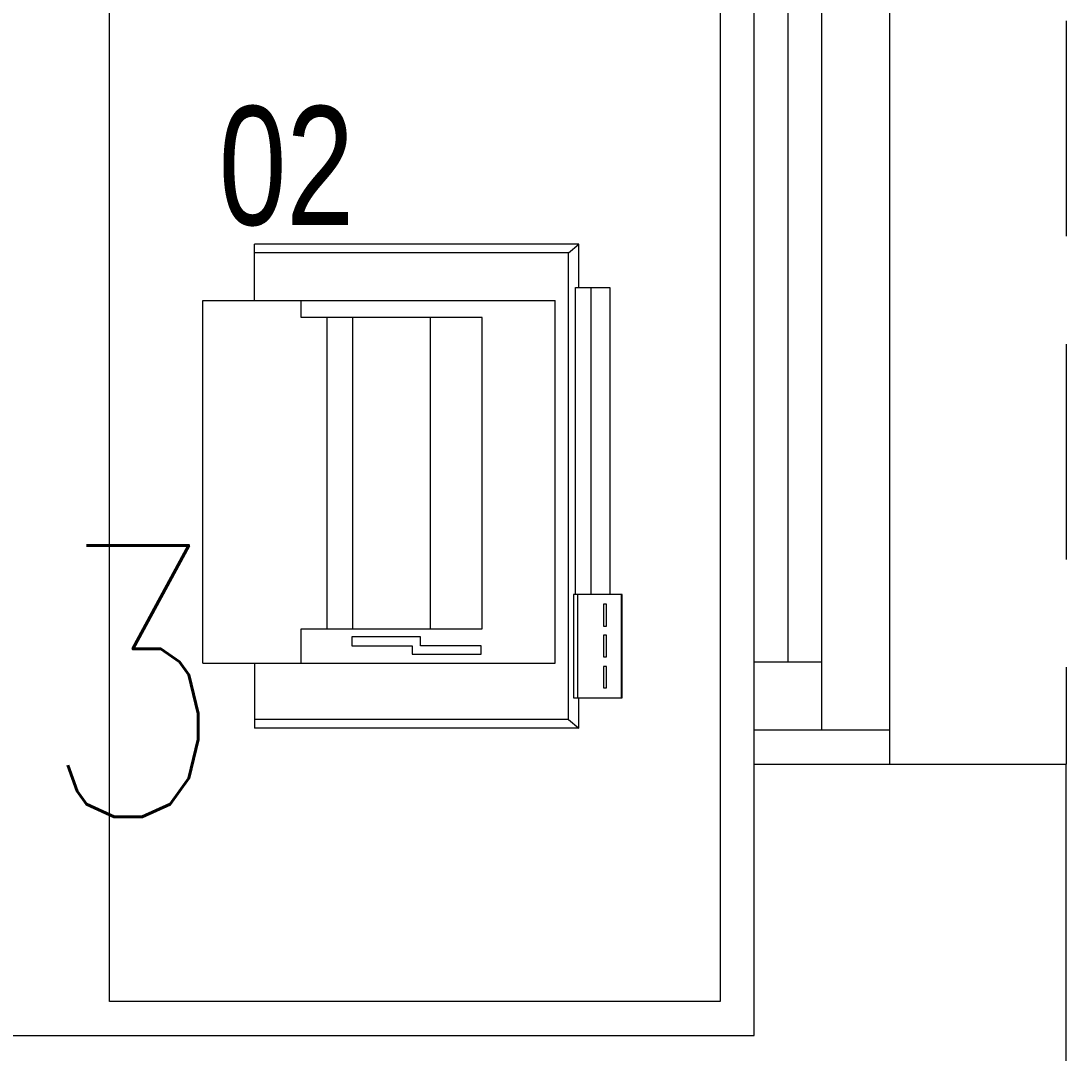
# Model space of a CAD drawing. Header units: inches. Extents: x -12418 to 57169, y -29325 to 19878.
# Drawn here: x 48278 to 49048, y 5590 to 6350 of the extents above; entities that cross this region are included whole.
import ezdxf
from ezdxf import colors
from ezdxf.entities.mleader import LeaderData, LeaderLine
from ezdxf.math import Vec2, Vec3

# ---------------------------------------------------------------- set-up
doc = ezdxf.new("R2010")
doc.units = ezdxf.units.IN
doc.header["$LTSCALE"] = 25
doc.header["$MEASUREMENT"] = 0
doc.linetypes.add('00-Ground Floor$0$HIDDEN', pattern=[9.525, 6.35, -3.175])
doc.linetypes.add('DASHDOT', pattern=[25.4, 12.7, -6.35, 0, -6.35])
doc.layers.get('0').update_dxf_attribs({"color": 8})
for name, color, linetype, lineweight in [('00-Ground Floor$0$72_EGR_EQP_TAG', 142, 'Continuous', 5), ('00-Ground Floor$0$Aluminum', 251, 'Continuous', 5), ('00-Ground Floor$0$LOADING', 253, 'Continuous', 5), ('00-Ground Floor$0$Proj', 251, 'Continuous', 5), ('00-Ground Floor$0$Walls', 251, 'Continuous', 5), ('E-LITE-CIRC @ 100', 6, 'Continuous', 25), ('E-LITE-CLNG-CNDT', 6, 'DASHDOT', 35)]:
    doc.layers.add(name, color=color, linetype=linetype, lineweight=lineweight)
doc.styles.add('00-Ground Floor$0$X3G_ENTITY_257CFD', font='swisscl.ttf', dxfattribs={"height": 200})
doc.styles.add('DC_Simplex', font='SIMPLEX.shx', dxfattribs={"width": 0.7})

# ---------------------------------------------------------------- blocks, each defined once
blk = doc.blocks.new('00-Ground Floor$0$ITPPLT2C-P')
at = {"color": 0}
for p, q in [((0.02286, 0.03177), (0.26184, 0.03177)), ((0.03041, 0.02557), (0.02286, 0.03177)), ((0.02286, 0), (0.02286, 0.03177)), ((0.26184, -0.00959), (0.26184, 0.03177)), ((0.03041, -0.31823), (0.03041, 0.02557)), ((0.03041, 0.02557), (0.26184, 0.02557)), ((0, 0), (0, -0.22622)), ((0.02518, 0), (0, 0)), ((0.01395, 0), (0.01395, -0.22622)), ((0.02518, 0), (0.01395, 0)), ((0.02518, -0.22622), (0.02518, 0)), ((0.0401, -0.27688), (0.0401, -0.00959)), ((0.3, -0.00959), (0.0401, -0.00959)), ((0.22741, -0.02218), (0.22741, -0.00959)), ((0.3, -0.27688), (0.3, -0.00959)), ((0.09395, -0.2515), (0.09395, -0.02218)), ((0.09395, -0.02218), (0.22741, -0.02218)), ((0.13211, -0.2515), (0.13211, -0.02218)), ((0.18945, -0.2515), (0.18945, -0.02218)), ((0.20824, -0.2515), (0.20824, -0.02218)), ((-0.0091, -0.22622), (0.02673, -0.22622)), ((-0.0091, -0.30235), (-0.0091, -0.22622)), ((-0.00872, -0.22622), (0.02363, -0.22622)), ((-0.00872, -0.30235), (-0.00872, -0.22622)), ((0, -0.22622), (0.02518, -0.22622)), ((0.01395, -0.22622), (0.02518, -0.22622)), ((0.02363, -0.22622), (0.02363, -0.30235)), ((0.02673, -0.22622), (0.02673, -0.30235)), ((0.00232, -0.24947), (0.00232, -0.23339)), ((0.00232, -0.23339), (0.00446, -0.23339)), ((0.00446, -0.23339), (0.00446, -0.24947)), ((0.00446, -0.24947), (0.00232, -0.24947)), ((0.22741, -0.2515), (0.09395, -0.2515)), ((0.22741, -0.27688), (0.22741, -0.2515)), ((0.00232, -0.27213), (0.00232, -0.25625)), ((0.00232, -0.25625), (0.00446, -0.25625)), ((0.00446, -0.25625), (0.00446, -0.27213)), ((0.13947, -0.2575), (0.19003, -0.2575)), ((0.13947, -0.26409), (0.13947, -0.2575)), ((0.19003, -0.2575), (0.19003, -0.26409)), ((0.09472, -0.2701), (0.09472, -0.26409)), ((0.09472, -0.26409), (0.13947, -0.26409)), ((0.19003, -0.26409), (0.14567, -0.26409)), ((0.14567, -0.26409), (0.14567, -0.2701)), ((0.00446, -0.27213), (0.00232, -0.27213)), ((0.3, -0.27688), (0.0401, -0.27688)), ((0.14567, -0.2701), (0.09472, -0.2701)), ((0.26184, -0.27688), (0.26184, -0.32462)), ((0.00232, -0.29499), (0.00232, -0.2793)), ((0.00232, -0.2793), (0.00446, -0.2793)), ((0.00446, -0.2793), (0.00446, -0.29499)), ((0.00446, -0.29499), (0.00232, -0.29499)), ((0.02673, -0.30235), (-0.0091, -0.30235)), ((0.02363, -0.30235), (-0.00872, -0.30235)), ((0.02286, -0.32462), (0.02286, -0.30235)), ((0.03041, -0.31823), (0.02286, -0.32462)), ((0.03041, -0.31823), (0.26184, -0.31823)), ((0.02286, -0.32462), (0.26184, -0.32462))]:
    blk.add_line(p, q, dxfattribs=at)
blk = doc.blocks.new('00-Ground Floor$0$GF21046-P')
for p, q in [((0.4, 0.45), (-0.4, 0.45)), ((-0.4, 0.45), (-0.4, 0)), ((-0.4, 0), (0.4, 0))]:
    blk.add_line(p, q)
blk = doc.blocks.new('00-Ground Floor')
at = {"layer": '00-Ground Floor$0$Aluminum'}
for p, q in [((48817.93, 5802.57, 0), (48817.93, 7302.57, 0)), ((48917.93, 5802.57, 0), (48917.93, 7302.57, 0)), ((48867.93, 5827.57, 0), (48867.93, 7277.57, 0)), ((48842.93, 7227.57, 0), (48842.93, 5877.57, 0)), ((48867.93, 5877.57, 0), (48817.93, 5877.57, 0)), ((48917.93, 5827.57, 0), (48817.93, 5827.57, 0))]:
    blk.add_line(p, q, dxfattribs=at)
at = {"layer": '00-Ground Floor$0$Proj', "linetype": '00-Ground Floor$0$HIDDEN'}
blk.add_line((49047.93, 7302.57, 0), (49047.93, 5802.57, 0), dxfattribs=at)
at = {"layer": '00-Ground Floor$0$Walls'}
for p, q in [((48817.93, 5602.57, 0), (48817.93, 5802.57, 0)), ((48817.93, 5802.57, 0), (49047.93, 5802.57, 0)), ((49047.93, 5052.57, 0), (49047.93, 5802.57, 0)), ((46297.93, 5602.57, 0), (48817.93, 5602.57, 0)), ((46297.93, 5602.57, 0), (48817.93, 5602.57, 0))]:
    blk.add_line(p, q, dxfattribs=at)
at = {"layer": '00-Ground Floor$0$LOADING', "xscale": -1000, "yscale": 1000, "zscale": 1000, "rotation": 270}
blk.add_blockref('00-Ground Floor$0$GF21046-P', (48342.93, 6027.57, 0), dxfattribs=at)
at = {"layer": '00-Ground Floor$0$LOADING', "extrusion": (7.77426e-06, -1.57465e-11, -1), "xscale": 1000.000000000001, "yscale": 1000.000000000001, "zscale": 1000.000000000001, "rotation": 0.001410758509388341}
blk.add_blockref('00-Ground Floor$0$ITPPLT2C-P', (-48711.54, 6153.66, 0.36), dxfattribs=at)
at = {"layer": '00-Ground Floor$0$72_EGR_EQP_TAG', "insert": (48473.24, 6287.19, 0.02), "char_height": 87.473, "attachment_point": 2, "style": '00-Ground Floor$0$X3G_ENTITY_257CFD'}
blk.add_mtext('02', dxfattribs=at)
blk = doc.blocks.new('ARR0W')
at = {"color": 45}
blk.add_ellipse((0, 0), major_axis=(0.4, 0), ratio=0.4, dxfattribs=at)
at = {"color": 45, "ltscale": 0.5}
blk.add_solid([(-1.4, 0.1667), (-0.4, 0), (-1.4, -0.1667)], dxfattribs=at)

msp = doc.modelspace()

# ---------------------------------------------------------------- block references
at = {"layer": 'E-LITE-CLNG-CNDT'}
msp.add_blockref('00-Ground Floor', (0, 0), dxfattribs=at)

# ---------------------------------------------------------------- leaders
at = {"layer": 'E-LITE-CIRC @ 100'}
ml = msp.add_multileader_mtext('Standard', dxfattribs=at)
ml.set_content('{\\Fdc_el_romans|c0;\\W0.8;TO\\Fromans|c0; \\Fsimplex|c0;PP-G\\Fdc_el_romans|c0;F\\Fsimplex|c0;/M23}', color=256, style='DC_Simplex')
ml.set_leader_properties()
ml.set_arrow_properties(name='ARR0W')
ml.build(insert=Vec2(0, 0))
ml.multileader.update_dxf_attribs({"dogleg_length": 200, "arrow_head_size": 140, "scale": 100})
ctx = ml.context
ctx.base_point, ctx.scale, ctx.char_height, ctx.arrow_head_size, ctx.landing_gap_size, ctx.plane_origin, ctx.plane_x_axis, ctx.plane_y_axis = Vec3(46551.16, 5830.25, 0), 100, 200, 140, 140, Vec3(38456.43, 962.76, 0), Vec3(1, -0.000001, 0), Vec3(0.000001, 1, 0)
notes = []
notes.append((ctx, [(1, (1, 1, 0), (46442.37, 5830.25, 0), (1, -0.000001, 0), 108.79, [(0, [(46034.11, 6183.47, 0)], 0, [])])]))
ctx.mtext.insert, ctx.mtext.text_direction, ctx.mtext.rotation, ctx.mtext.flow_direction = Vec3(46691.16, 5963.58, 0), Vec3(1, -0.000001, 0), 6.283185, 5
for ctx, leaders in notes:
    for number, flags, end, landing, length, lines in leaders:
        leader = LeaderData()
        leader.index, (leader.has_last_leader_line, leader.has_dogleg_vector, leader.attachment_direction) = number, flags
        leader.last_leader_point, leader.dogleg_vector, leader.dogleg_length = Vec3(end), Vec3(landing), length
        for number, points, colour, breaks in lines:
            line = LeaderLine()
            line.index, line.vertices, line.color, line.breaks = number, Vec3.list(points), colors.encode_raw_color(colour), breaks
            leader.lines.append(line)
        ctx.leaders.append(leader)

doc.saveas('drawing.dxf')
